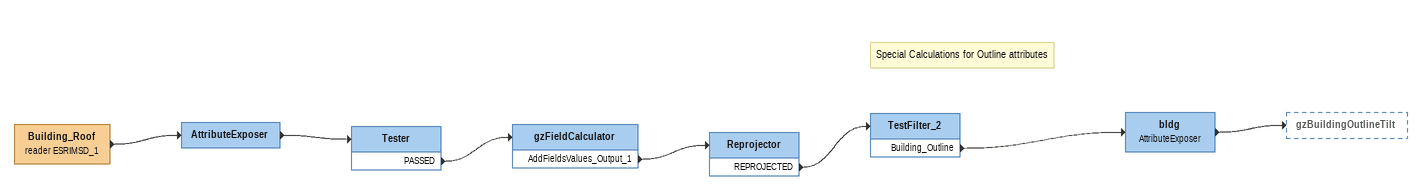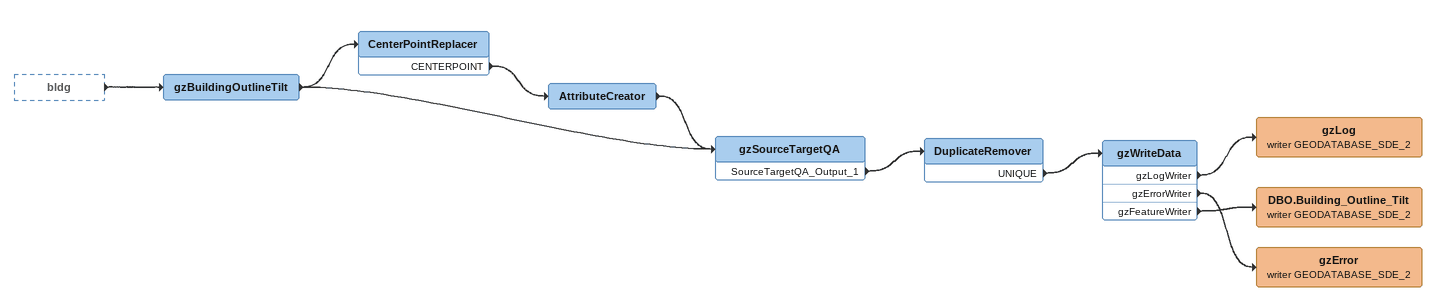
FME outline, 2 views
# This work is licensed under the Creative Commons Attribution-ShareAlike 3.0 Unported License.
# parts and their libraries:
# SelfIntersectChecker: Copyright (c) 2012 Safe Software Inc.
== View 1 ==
Building_Roof (reader ESRIMSD_1)
    -> AttributeExposer
AttributeExposer
    -> Tester
Tester
    PASSED -> gzFieldCalculator
gzFieldCalculator
    AddFieldsValues_Output_1 -> Reprojector
Reprojector
    REPROJECTED -> TestFilter_2
TestFilter_2
    Building_Outline -> bldg
Note: Special Calculations for Outline attributes
bldg: AttributeExposer
    -> gzBuildingOutlineTilt

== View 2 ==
bldg [outside]
    -> gzBuildingOutlineTilt
gzBuildingOutlineTilt
    -> CenterPointReplacer
    -> gzSourceTargetQA
CenterPointReplacer
    CENTERPOINT -> AttributeCreator
AttributeCreator
    -> gzSourceTargetQA
gzSourceTargetQA
    SourceTargetQA_Output_1 -> DuplicateRemover
DuplicateRemover
    UNIQUE -> gzWriteData
gzWriteData
    gzLogWriter -> gzLog (writer GEODATABASE_SDE_2)
    gzErrorWriter -> gzError (writer GEODATABASE_SDE_2)
    gzFeatureWriter -> DBO.Building_Outline_Tilt (writer GEODATABASE_SDE_2)
gzLog (writer GEODATABASE_SDE_2)
DBO.Building_Outline_Tilt (writer GEODATABASE_SDE_2)
gzError (writer GEODATABASE_SDE_2)
